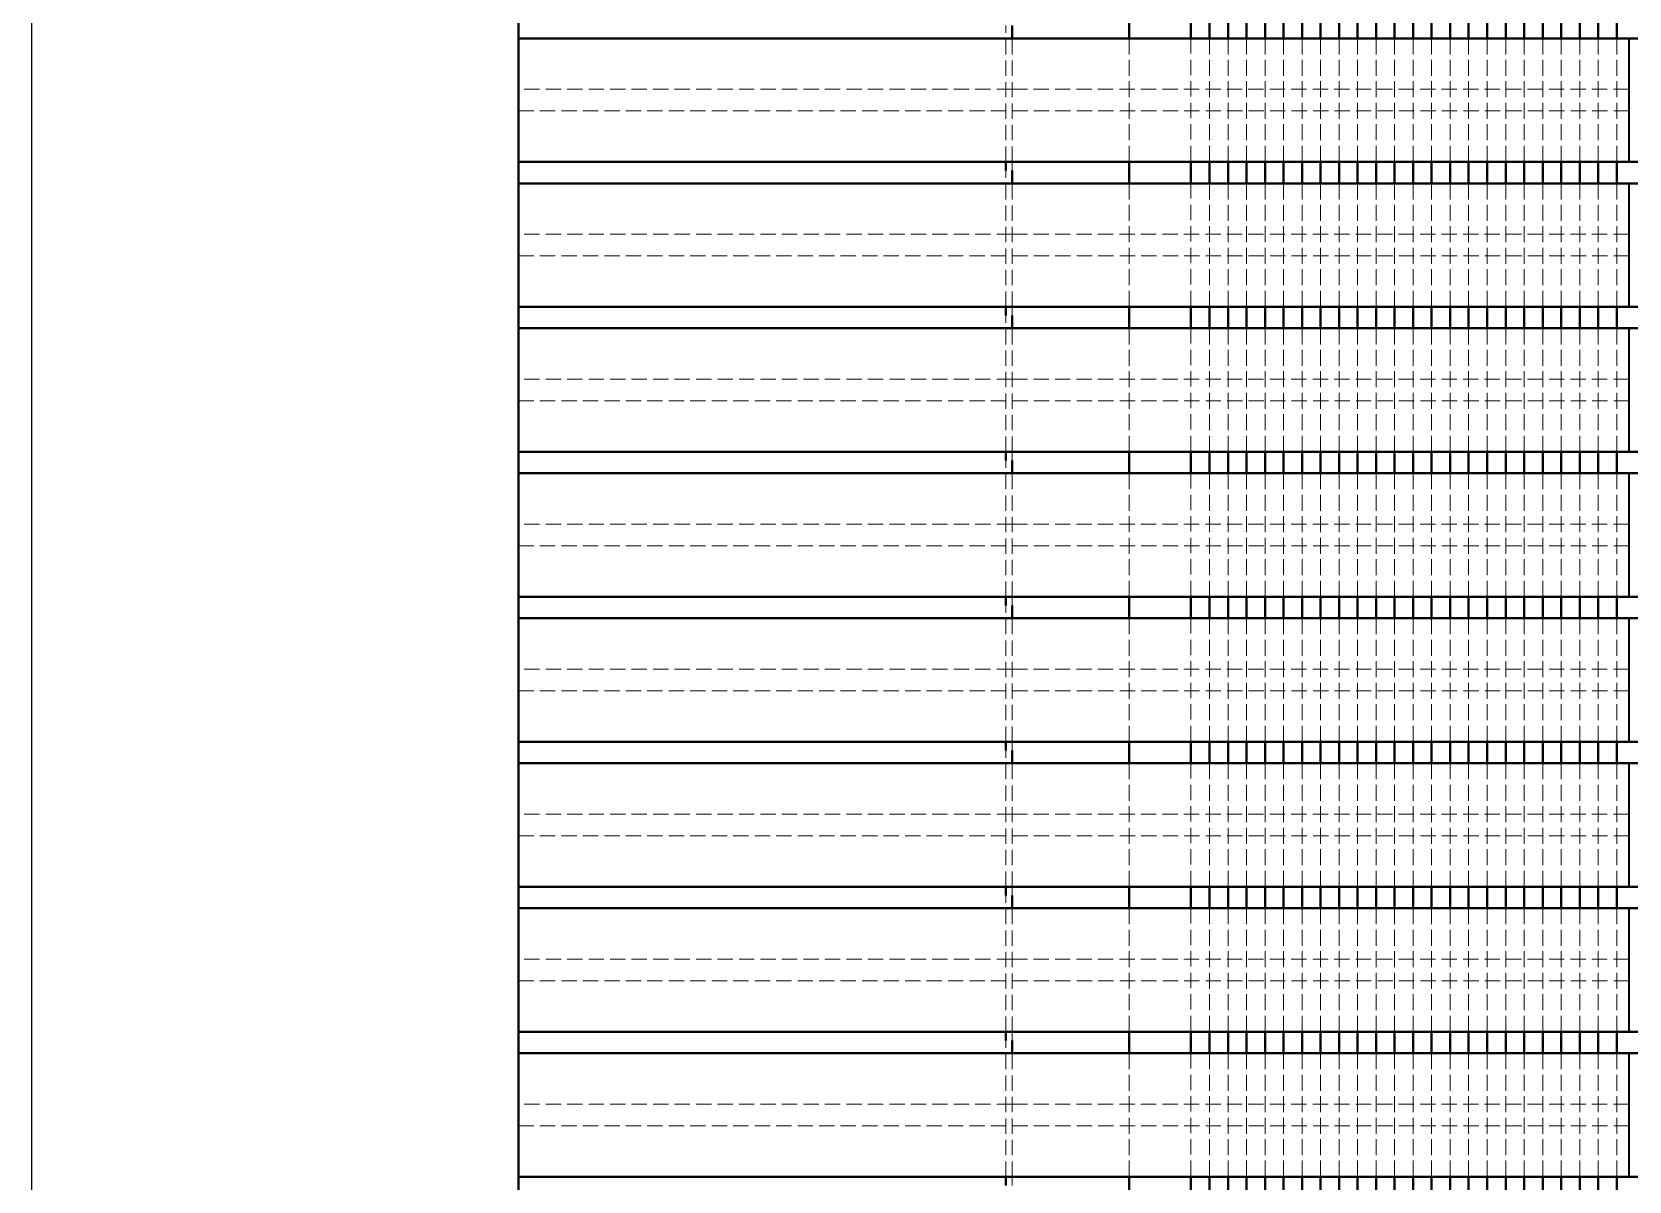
# Model space of a CAD drawing. Header units: millimetres. Extents: x 0 to 630, y 0 to 446.
# Drawn here: x 15 to 40.88, y 174.97 to 193.6 of the extents above; entities that cross this region are included whole.
import ezdxf

# ---------------------------------------------------------------- set-up
doc = ezdxf.new("R2010")
doc.units = ezdxf.units.MM
doc.header["$LTSCALE"] = 1.5
doc.linetypes.add('DASHED', pattern=[0.2067, 0.1654, -0.0413])
doc.layers.get('0').update_dxf_attribs({"color": 3, "lineweight": 25, "true_color": 0x00ff00})
for name, color, linetype, lineweight, true_color in [('가려진 것(ISO)', 2, 'DASHED', 18, 0xffff00), ('가시적인 것(ISO)', 3, 'Continuous', 40, 0x00ff00), ('가시적인 좁은 것(ISO)', 3, 'Continuous', 35, 0x00ff00)]:
    doc.layers.add(name, color=color, linetype=linetype, lineweight=lineweight, true_color=true_color)
doc.layers.add('경계(ISO)', color=7, linetype='Continuous', lineweight=25)

# ---------------------------------------------------------------- blocks, each defined once
blk = doc.blocks.new('경계 Default Border')
at = {"layer": '경계(ISO)', "flags": 128}
blk.add_lwpolyline([(10, 10), (10, 287), (410, 287), (410, 10), (10, 10)], dxfattribs=at)

msp = doc.modelspace()

# ---------------------------------------------------------------- linework, layer by layer
at = {"layer": '가려진 것(ISO)'}
for p, q in [((30.785, 191.494), (30.785, 193.702)), ((32.785, 193.494), (32.785, 191.494)), ((32.785, 191.494), (32.785, 193.494)), ((33.785, 193.494), (33.785, 191.494)), ((34.085, 193.494), (34.085, 191.494)), ((34.085, 191.494), (34.085, 193.494)), ((34.385, 193.494), (34.385, 191.494)), ((34.385, 191.494), (34.385, 193.494)), ((34.685, 193.494), (34.685, 191.494)), ((34.685, 191.494), (34.685, 193.494)), ((34.985, 193.494), (34.985, 191.494)), ((34.985, 191.494), (34.985, 193.494)), ((35.285, 193.494), (35.285, 191.494)), ((35.285, 191.494), (35.285, 193.494)), ((35.585, 193.494), (35.585, 191.494)), ((35.585, 191.494), (35.585, 193.494)), ((35.885, 193.494), (35.885, 191.494)), ((35.885, 191.494), (35.885, 193.494)), ((36.185, 193.494), (36.185, 191.494)), ((36.185, 191.494), (36.185, 193.494)), ((36.485, 193.494), (36.485, 191.494)), ((36.485, 191.494), (36.485, 193.494)), ((36.785, 193.494), (36.785, 191.494)), ((36.785, 191.494), (36.785, 193.494)), ((37.085, 193.494), (37.085, 191.494)), ((37.085, 191.494), (37.085, 193.494)), ((37.385, 193.494), (37.385, 191.494)), ((37.385, 191.494), (37.385, 193.494)), ((37.685, 193.494), (37.685, 191.494)), ((37.685, 191.494), (37.685, 193.494)), ((37.985, 193.494), (37.985, 191.494)), ((37.985, 191.494), (37.985, 193.494)), ((38.285, 193.494), (38.285, 191.494)), ((38.285, 191.494), (38.285, 193.494)), ((38.585, 193.494), (38.585, 191.494)), ((38.585, 191.494), (38.585, 193.494)), ((38.885, 193.494), (38.885, 191.494)), ((38.885, 191.494), (38.885, 193.494)), ((39.185, 193.494), (39.185, 191.494)), ((39.185, 191.494), (39.185, 193.494)), ((39.485, 193.494), (39.485, 191.494)), ((39.485, 191.494), (39.485, 193.494)), ((39.785, 193.494), (39.785, 191.494)), ((39.785, 191.494), (39.785, 193.494)), ((40.085, 193.494), (40.085, 191.494)), ((40.085, 191.494), (40.085, 193.494)), ((40.385, 193.494), (40.385, 191.494)), ((40.385, 191.494), (40.385, 193.494)), ((40.685, 193.494), (40.685, 191.494)), ((40.685, 191.494), (40.685, 193.494)), ((30.785, 189.144), (30.785, 191.352)), ((32.785, 191.144), (32.785, 189.144)), ((32.785, 189.144), (32.785, 191.144)), ((33.785, 191.144), (33.785, 189.144)), ((34.085, 191.144), (34.085, 189.144)), ((34.085, 189.144), (34.085, 191.144)), ((34.385, 191.144), (34.385, 189.144)), ((34.385, 189.144), (34.385, 191.144)), ((34.685, 191.144), (34.685, 189.144)), ((34.685, 189.144), (34.685, 191.144)), ((34.985, 191.144), (34.985, 189.144)), ((34.985, 189.144), (34.985, 191.144)), ((35.285, 191.144), (35.285, 189.144)), ((35.285, 189.144), (35.285, 191.144)), ((35.585, 191.144), (35.585, 189.144)), ((35.585, 189.144), (35.585, 191.144)), ((35.885, 191.144), (35.885, 189.144)), ((35.885, 189.144), (35.885, 191.144)), ((36.185, 191.144), (36.185, 189.144)), ((36.185, 189.144), (36.185, 191.144)), ((36.485, 191.144), (36.485, 189.144)), ((36.485, 189.144), (36.485, 191.144)), ((36.785, 191.144), (36.785, 189.144)), ((36.785, 189.144), (36.785, 191.144)), ((37.085, 191.144), (37.085, 189.144)), ((37.085, 189.144), (37.085, 191.144)), ((37.385, 191.144), (37.385, 189.144)), ((37.385, 189.144), (37.385, 191.144)), ((37.685, 191.144), (37.685, 189.144)), ((37.685, 189.144), (37.685, 191.144)), ((37.985, 191.144), (37.985, 189.144)), ((37.985, 189.144), (37.985, 191.144)), ((38.285, 191.144), (38.285, 189.144)), ((38.285, 189.144), (38.285, 191.144)), ((38.585, 191.144), (38.585, 189.144)), ((38.585, 189.144), (38.585, 191.144)), ((38.885, 191.144), (38.885, 189.144)), ((38.885, 189.144), (38.885, 191.144)), ((39.185, 191.144), (39.185, 189.144)), ((39.185, 189.144), (39.185, 191.144)), ((39.485, 191.144), (39.485, 189.144)), ((39.485, 189.144), (39.485, 191.144)), ((39.785, 191.144), (39.785, 189.144)), ((39.785, 189.144), (39.785, 191.144)), ((40.085, 191.144), (40.085, 189.144)), ((40.085, 189.144), (40.085, 191.144)), ((40.385, 191.144), (40.385, 189.144)), ((40.385, 189.144), (40.385, 191.144)), ((40.685, 191.144), (40.685, 189.144)), ((40.685, 189.144), (40.685, 191.144)), ((30.785, 186.794), (30.785, 189.002)), ((32.785, 188.794), (32.785, 186.794)), ((32.785, 186.794), (32.785, 188.794)), ((33.785, 188.794), (33.785, 186.794)), ((34.085, 188.794), (34.085, 186.794)), ((34.085, 186.794), (34.085, 188.794)), ((34.385, 188.794), (34.385, 186.794)), ((34.385, 186.794), (34.385, 188.794)), ((34.685, 188.794), (34.685, 186.794)), ((34.685, 186.794), (34.685, 188.794)), ((34.985, 188.794), (34.985, 186.794)), ((34.985, 186.794), (34.985, 188.794)), ((35.285, 188.794), (35.285, 186.794)), ((35.285, 186.794), (35.285, 188.794)), ((35.585, 188.794), (35.585, 186.794)), ((35.585, 186.794), (35.585, 188.794)), ((35.885, 188.794), (35.885, 186.794)), ((35.885, 186.794), (35.885, 188.794)), ((36.185, 188.794), (36.185, 186.794)), ((36.185, 186.794), (36.185, 188.794)), ((36.485, 188.794), (36.485, 186.794)), ((36.485, 186.794), (36.485, 188.794)), ((36.785, 188.794), (36.785, 186.794)), ((36.785, 186.794), (36.785, 188.794)), ((37.085, 188.794), (37.085, 186.794)), ((37.085, 186.794), (37.085, 188.794)), ((37.385, 188.794), (37.385, 186.794)), ((37.385, 186.794), (37.385, 188.794)), ((37.685, 188.794), (37.685, 186.794)), ((37.685, 186.794), (37.685, 188.794)), ((37.985, 188.794), (37.985, 186.794)), ((37.985, 186.794), (37.985, 188.794)), ((38.285, 188.794), (38.285, 186.794)), ((38.285, 186.794), (38.285, 188.794)), ((38.585, 188.794), (38.585, 186.794)), ((38.585, 186.794), (38.585, 188.794)), ((38.885, 188.794), (38.885, 186.794)), ((38.885, 186.794), (38.885, 188.794)), ((39.185, 188.794), (39.185, 186.794)), ((39.185, 186.794), (39.185, 188.794)), ((39.485, 188.794), (39.485, 186.794)), ((39.485, 186.794), (39.485, 188.794)), ((39.785, 188.794), (39.785, 186.794)), ((39.785, 186.794), (39.785, 188.794)), ((40.085, 188.794), (40.085, 186.794)), ((40.085, 186.794), (40.085, 188.794)), ((40.385, 188.794), (40.385, 186.794)), ((40.385, 186.794), (40.385, 188.794)), ((40.685, 188.794), (40.685, 186.794)), ((40.685, 186.794), (40.685, 188.794)), ((30.785, 184.444), (30.785, 186.652)), ((32.785, 186.444), (32.785, 184.444)), ((32.785, 184.444), (32.785, 186.444)), ((33.785, 186.444), (33.785, 184.444)), ((34.085, 186.444), (34.085, 184.444)), ((34.085, 184.444), (34.085, 186.444)), ((34.385, 186.444), (34.385, 184.444)), ((34.385, 184.444), (34.385, 186.444)), ((34.685, 186.444), (34.685, 184.444)), ((34.685, 184.444), (34.685, 186.444)), ((34.985, 186.444), (34.985, 184.444)), ((34.985, 184.444), (34.985, 186.444)), ((35.285, 186.444), (35.285, 184.444)), ((35.285, 184.444), (35.285, 186.444)), ((35.585, 186.444), (35.585, 184.444)), ((35.585, 184.444), (35.585, 186.444)), ((35.885, 186.444), (35.885, 184.444)), ((35.885, 184.444), (35.885, 186.444)), ((36.185, 186.444), (36.185, 184.444)), ((36.185, 184.444), (36.185, 186.444)), ((36.485, 186.444), (36.485, 184.444)), ((36.485, 184.444), (36.485, 186.444)), ((36.785, 186.444), (36.785, 184.444)), ((36.785, 184.444), (36.785, 186.444)), ((37.085, 186.444), (37.085, 184.444)), ((37.085, 184.444), (37.085, 186.444)), ((37.385, 186.444), (37.385, 184.444)), ((37.385, 184.444), (37.385, 186.444)), ((37.685, 186.444), (37.685, 184.444)), ((37.685, 184.444), (37.685, 186.444)), ((37.985, 186.444), (37.985, 184.444)), ((37.985, 184.444), (37.985, 186.444)), ((38.285, 186.444), (38.285, 184.444)), ((38.285, 184.444), (38.285, 186.444)), ((38.585, 186.444), (38.585, 184.444)), ((38.585, 184.444), (38.585, 186.444)), ((38.885, 186.444), (38.885, 184.444)), ((38.885, 184.444), (38.885, 186.444)), ((39.185, 186.444), (39.185, 184.444)), ((39.185, 184.444), (39.185, 186.444)), ((39.485, 186.444), (39.485, 184.444)), ((39.485, 184.444), (39.485, 186.444)), ((39.785, 186.444), (39.785, 184.444)), ((39.785, 184.444), (39.785, 186.444)), ((40.085, 186.444), (40.085, 184.444)), ((40.085, 184.444), (40.085, 186.444)), ((40.385, 186.444), (40.385, 184.444)), ((40.385, 184.444), (40.385, 186.444)), ((40.685, 186.444), (40.685, 184.444)), ((40.685, 184.444), (40.685, 186.444)), ((30.785, 182.094), (30.785, 184.302)), ((32.785, 184.094), (32.785, 182.094)), ((32.785, 182.094), (32.785, 184.094)), ((33.785, 184.094), (33.785, 182.094)), ((34.085, 184.094), (34.085, 182.094)), ((34.085, 182.094), (34.085, 184.094)), ((34.385, 184.094), (34.385, 182.094)), ((34.385, 182.094), (34.385, 184.094)), ((34.685, 184.094), (34.685, 182.094)), ((34.685, 182.094), (34.685, 184.094)), ((34.985, 184.094), (34.985, 182.094)), ((34.985, 182.094), (34.985, 184.094)), ((35.285, 184.094), (35.285, 182.094)), ((35.285, 182.094), (35.285, 184.094)), ((35.585, 184.094), (35.585, 182.094)), ((35.585, 182.094), (35.585, 184.094)), ((35.885, 184.094), (35.885, 182.094)), ((35.885, 182.094), (35.885, 184.094)), ((36.185, 184.094), (36.185, 182.094)), ((36.185, 182.094), (36.185, 184.094)), ((36.485, 184.094), (36.485, 182.094)), ((36.485, 182.094), (36.485, 184.094)), ((36.785, 184.094), (36.785, 182.094)), ((36.785, 182.094), (36.785, 184.094)), ((37.085, 184.094), (37.085, 182.094)), ((37.085, 182.094), (37.085, 184.094)), ((37.385, 184.094), (37.385, 182.094)), ((37.385, 182.094), (37.385, 184.094)), ((37.685, 184.094), (37.685, 182.094)), ((37.685, 182.094), (37.685, 184.094)), ((37.985, 184.094), (37.985, 182.094)), ((37.985, 182.094), (37.985, 184.094)), ((38.285, 184.094), (38.285, 182.094)), ((38.285, 182.094), (38.285, 184.094)), ((38.585, 184.094), (38.585, 182.094)), ((38.585, 182.094), (38.585, 184.094)), ((38.885, 184.094), (38.885, 182.094)), ((38.885, 182.094), (38.885, 184.094)), ((39.185, 184.094), (39.185, 182.094)), ((39.185, 182.094), (39.185, 184.094)), ((39.485, 184.094), (39.485, 182.094)), ((39.485, 182.094), (39.485, 184.094)), ((39.785, 184.094), (39.785, 182.094)), ((39.785, 182.094), (39.785, 184.094)), ((40.085, 184.094), (40.085, 182.094)), ((40.085, 182.094), (40.085, 184.094)), ((40.385, 184.094), (40.385, 182.094)), ((40.385, 182.094), (40.385, 184.094)), ((40.685, 184.094), (40.685, 182.094)), ((40.685, 182.094), (40.685, 184.094)), ((30.785, 179.744), (30.785, 181.952)), ((32.785, 181.744), (32.785, 179.744)), ((32.785, 179.744), (32.785, 181.744)), ((33.785, 181.744), (33.785, 179.744)), ((34.085, 181.744), (34.085, 179.744)), ((34.085, 179.744), (34.085, 181.744)), ((34.385, 181.744), (34.385, 179.744)), ((34.385, 179.744), (34.385, 181.744)), ((34.685, 181.744), (34.685, 179.744)), ((34.685, 179.744), (34.685, 181.744)), ((34.985, 181.744), (34.985, 179.744)), ((34.985, 179.744), (34.985, 181.744)), ((35.285, 181.744), (35.285, 179.744)), ((35.285, 179.744), (35.285, 181.744)), ((35.585, 181.744), (35.585, 179.744)), ((35.585, 179.744), (35.585, 181.744)), ((35.885, 181.744), (35.885, 179.744)), ((35.885, 179.744), (35.885, 181.744)), ((36.185, 181.744), (36.185, 179.744)), ((36.185, 179.744), (36.185, 181.744)), ((36.485, 181.744), (36.485, 179.744)), ((36.485, 179.744), (36.485, 181.744)), ((36.785, 181.744), (36.785, 179.744)), ((36.785, 179.744), (36.785, 181.744)), ((37.085, 181.744), (37.085, 179.744)), ((37.085, 179.744), (37.085, 181.744)), ((37.385, 181.744), (37.385, 179.744)), ((37.385, 179.744), (37.385, 181.744)), ((37.685, 181.744), (37.685, 179.744)), ((37.685, 179.744), (37.685, 181.744)), ((37.985, 181.744), (37.985, 179.744)), ((37.985, 179.744), (37.985, 181.744)), ((38.285, 181.744), (38.285, 179.744)), ((38.285, 179.744), (38.285, 181.744)), ((38.585, 181.744), (38.585, 179.744)), ((38.585, 179.744), (38.585, 181.744)), ((38.885, 181.744), (38.885, 179.744)), ((38.885, 179.744), (38.885, 181.744)), ((39.185, 181.744), (39.185, 179.744)), ((39.185, 179.744), (39.185, 181.744)), ((39.485, 181.744), (39.485, 179.744)), ((39.485, 179.744), (39.485, 181.744)), ((39.785, 181.744), (39.785, 179.744)), ((39.785, 179.744), (39.785, 181.744)), ((40.085, 181.744), (40.085, 179.744)), ((40.085, 179.744), (40.085, 181.744)), ((40.385, 181.744), (40.385, 179.744)), ((40.385, 179.744), (40.385, 181.744)), ((40.685, 181.744), (40.685, 179.744)), ((40.685, 179.744), (40.685, 181.744)), ((30.785, 177.394), (30.785, 179.602)), ((32.785, 179.394), (32.785, 177.394)), ((32.785, 177.394), (32.785, 179.394)), ((33.785, 179.394), (33.785, 177.394)), ((34.085, 179.394), (34.085, 177.394)), ((34.085, 177.394), (34.085, 179.394)), ((34.385, 179.394), (34.385, 177.394)), ((34.385, 177.394), (34.385, 179.394)), ((34.685, 179.394), (34.685, 177.394)), ((34.685, 177.394), (34.685, 179.394)), ((34.985, 179.394), (34.985, 177.394)), ((34.985, 177.394), (34.985, 179.394)), ((35.285, 179.394), (35.285, 177.394)), ((35.285, 177.394), (35.285, 179.394)), ((35.585, 179.394), (35.585, 177.394)), ((35.585, 177.394), (35.585, 179.394)), ((35.885, 179.394), (35.885, 177.394)), ((35.885, 177.394), (35.885, 179.394)), ((36.185, 179.394), (36.185, 177.394)), ((36.185, 177.394), (36.185, 179.394)), ((36.485, 179.394), (36.485, 177.394)), ((36.485, 177.394), (36.485, 179.394)), ((36.785, 179.394), (36.785, 177.394)), ((36.785, 177.394), (36.785, 179.394)), ((37.085, 179.394), (37.085, 177.394)), ((37.085, 177.394), (37.085, 179.394)), ((37.385, 179.394), (37.385, 177.394)), ((37.385, 177.394), (37.385, 179.394)), ((37.685, 179.394), (37.685, 177.394)), ((37.685, 177.394), (37.685, 179.394)), ((37.985, 179.394), (37.985, 177.394)), ((37.985, 177.394), (37.985, 179.394)), ((38.285, 179.394), (38.285, 177.394)), ((38.285, 177.394), (38.285, 179.394)), ((38.585, 179.394), (38.585, 177.394)), ((38.585, 177.394), (38.585, 179.394)), ((38.885, 179.394), (38.885, 177.394)), ((38.885, 177.394), (38.885, 179.394)), ((39.185, 179.394), (39.185, 177.394)), ((39.185, 177.394), (39.185, 179.394)), ((39.485, 179.394), (39.485, 177.394)), ((39.485, 177.394), (39.485, 179.394)), ((39.785, 179.394), (39.785, 177.394)), ((39.785, 177.394), (39.785, 179.394)), ((40.085, 179.394), (40.085, 177.394)), ((40.085, 177.394), (40.085, 179.394)), ((40.385, 179.394), (40.385, 177.394)), ((40.385, 177.394), (40.385, 179.394)), ((40.685, 179.394), (40.685, 177.394)), ((40.685, 177.394), (40.685, 179.394)), ((30.785, 175.044), (30.785, 177.252)), ((32.785, 177.044), (32.785, 175.044)), ((32.785, 175.044), (32.785, 177.044)), ((33.785, 177.044), (33.785, 175.044)), ((34.085, 177.044), (34.085, 175.044)), ((34.085, 175.044), (34.085, 177.044)), ((34.385, 177.044), (34.385, 175.044)), ((34.385, 175.044), (34.385, 177.044)), ((34.685, 177.044), (34.685, 175.044)), ((34.685, 175.044), (34.685, 177.044)), ((34.985, 177.044), (34.985, 175.044)), ((34.985, 175.044), (34.985, 177.044)), ((35.285, 177.044), (35.285, 175.044)), ((35.285, 175.044), (35.285, 177.044)), ((35.585, 177.044), (35.585, 175.044)), ((35.585, 175.044), (35.585, 177.044)), ((35.885, 177.044), (35.885, 175.044)), ((35.885, 175.044), (35.885, 177.044)), ((36.185, 177.044), (36.185, 175.044)), ((36.185, 175.044), (36.185, 177.044)), ((36.485, 177.044), (36.485, 175.044)), ((36.485, 175.044), (36.485, 177.044)), ((36.785, 177.044), (36.785, 175.044)), ((36.785, 175.044), (36.785, 177.044)), ((37.085, 177.044), (37.085, 175.044)), ((37.085, 175.044), (37.085, 177.044)), ((37.385, 177.044), (37.385, 175.044)), ((37.385, 175.044), (37.385, 177.044)), ((37.685, 177.044), (37.685, 175.044)), ((37.685, 175.044), (37.685, 177.044)), ((37.985, 177.044), (37.985, 175.044)), ((37.985, 175.044), (37.985, 177.044)), ((38.285, 177.044), (38.285, 175.044)), ((38.285, 175.044), (38.285, 177.044)), ((38.585, 177.044), (38.585, 175.044)), ((38.585, 175.044), (38.585, 177.044)), ((38.885, 177.044), (38.885, 175.044)), ((38.885, 175.044), (38.885, 177.044)), ((39.185, 177.044), (39.185, 175.044)), ((39.185, 175.044), (39.185, 177.044)), ((39.485, 177.044), (39.485, 175.044)), ((39.485, 175.044), (39.485, 177.044)), ((39.785, 177.044), (39.785, 175.044)), ((39.785, 175.044), (39.785, 177.044)), ((40.085, 177.044), (40.085, 175.044)), ((40.085, 175.044), (40.085, 177.044)), ((40.385, 177.044), (40.385, 175.044)), ((40.385, 175.044), (40.385, 177.044)), ((40.685, 177.044), (40.685, 175.044)), ((40.685, 175.044), (40.685, 177.044))]:
    msp.add_line(p, q, dxfattribs=at)
at = {"layer": '가려진 것(ISO)', "color": 1, "true_color": 0xff0000}
for p, q in [((30.885, 191.494), (30.885, 193.494)), ((30.885, 192.669), (22.885, 192.669)), ((30.885, 192.669), (40.885, 192.669)), ((22.885, 192.319), (30.885, 192.319)), ((40.885, 192.319), (30.885, 192.319)), ((30.885, 191.494), (30.885, 191.352)), ((30.885, 189.144), (30.885, 191.144)), ((30.885, 190.319), (22.885, 190.319)), ((30.885, 190.319), (40.885, 190.319)), ((22.885, 189.969), (30.885, 189.969)), ((40.885, 189.969), (30.885, 189.969)), ((30.885, 189.144), (30.885, 189.002)), ((30.885, 186.794), (30.885, 188.794)), ((30.885, 187.969), (22.885, 187.969)), ((30.885, 187.969), (40.885, 187.969)), ((22.885, 187.619), (30.885, 187.619)), ((40.885, 187.619), (30.885, 187.619)), ((30.885, 186.794), (30.885, 186.652)), ((30.885, 184.444), (30.885, 186.444)), ((30.885, 185.619), (22.885, 185.619)), ((30.885, 185.619), (40.885, 185.619)), ((22.885, 185.269), (30.885, 185.269)), ((40.885, 185.269), (30.885, 185.269)), ((30.885, 184.444), (30.885, 184.302)), ((30.885, 182.094), (30.885, 184.094)), ((30.885, 183.269), (22.885, 183.269)), ((30.885, 183.269), (40.885, 183.269)), ((22.885, 182.919), (30.885, 182.919)), ((40.885, 182.919), (30.885, 182.919)), ((30.885, 182.094), (30.885, 181.952)), ((30.885, 179.744), (30.885, 181.744)), ((30.885, 180.919), (22.885, 180.919)), ((30.885, 180.919), (40.885, 180.919)), ((22.885, 180.569), (30.885, 180.569)), ((40.885, 180.569), (30.885, 180.569)), ((30.885, 179.744), (30.885, 179.602)), ((30.885, 177.394), (30.885, 179.394)), ((30.885, 178.569), (22.885, 178.569)), ((30.885, 178.569), (40.885, 178.569)), ((22.885, 178.219), (30.885, 178.219)), ((40.885, 178.219), (30.885, 178.219)), ((30.885, 177.394), (30.885, 177.252)), ((30.885, 175.044), (30.885, 177.044)), ((30.885, 176.219), (22.885, 176.219)), ((30.885, 176.219), (40.885, 176.219)), ((22.885, 175.869), (30.885, 175.869)), ((40.885, 175.869), (30.885, 175.869)), ((30.885, 175.044), (30.885, 174.902))]:
    msp.add_line(p, q, dxfattribs=at)
at = {"layer": '가시적인 것(ISO)', "color": 1, "true_color": 0xff0000}
for p, q in [((22.885, 193.494), (22.885, 193.844)), ((30.885, 193.702), (30.885, 193.494)), ((22.885, 191.494), (22.885, 193.494)), ((22.885, 193.494), (40.885, 193.494)), ((61.885, 193.494), (40.885, 193.494)), ((22.885, 191.144), (22.885, 191.494)), ((40.885, 191.494), (22.885, 191.494)), ((30.885, 191.352), (30.885, 191.144)), ((40.885, 191.494), (61.885, 191.494)), ((22.885, 189.144), (22.885, 191.144)), ((22.885, 191.144), (40.885, 191.144)), ((61.885, 191.144), (40.885, 191.144)), ((22.885, 188.794), (22.885, 189.144)), ((40.885, 189.144), (22.885, 189.144)), ((30.885, 189.002), (30.885, 188.794)), ((40.885, 189.144), (61.885, 189.144)), ((22.885, 186.794), (22.885, 188.794)), ((22.885, 188.794), (40.885, 188.794)), ((61.885, 188.794), (40.885, 188.794)), ((22.885, 186.444), (22.885, 186.794)), ((40.885, 186.794), (22.885, 186.794)), ((30.885, 186.652), (30.885, 186.444)), ((40.885, 186.794), (61.885, 186.794)), ((22.885, 184.444), (22.885, 186.444)), ((22.885, 186.444), (40.885, 186.444)), ((61.885, 186.444), (40.885, 186.444)), ((22.885, 184.094), (22.885, 184.444)), ((40.885, 184.444), (22.885, 184.444)), ((30.885, 184.302), (30.885, 184.094)), ((40.885, 184.444), (61.885, 184.444)), ((22.885, 182.094), (22.885, 184.094)), ((22.885, 184.094), (40.885, 184.094)), ((61.885, 184.094), (40.885, 184.094)), ((22.885, 181.744), (22.885, 182.094)), ((40.885, 182.094), (22.885, 182.094)), ((40.885, 182.094), (61.885, 182.094)), ((22.885, 179.744), (22.885, 181.744)), ((22.885, 181.744), (40.885, 181.744)), ((30.885, 181.952), (30.885, 181.744)), ((61.885, 181.744), (40.885, 181.744)), ((22.885, 179.394), (22.885, 179.744)), ((40.885, 179.744), (22.885, 179.744)), ((40.885, 179.744), (61.885, 179.744)), ((22.885, 177.394), (22.885, 179.394)), ((22.885, 179.394), (40.885, 179.394)), ((30.885, 179.602), (30.885, 179.394)), ((61.885, 179.394), (40.885, 179.394)), ((22.885, 177.044), (22.885, 177.394)), ((40.885, 177.394), (22.885, 177.394)), ((40.885, 177.394), (61.885, 177.394)), ((30.885, 177.252), (30.885, 177.044)), ((22.885, 175.044), (22.885, 177.044)), ((22.885, 177.044), (40.885, 177.044)), ((61.885, 177.044), (40.885, 177.044)), ((22.885, 174.694), (22.885, 175.044)), ((40.885, 175.044), (22.885, 175.044)), ((40.885, 175.044), (61.885, 175.044))]:
    msp.add_line(p, q, dxfattribs=at)
at = {"layer": '가시적인 것(ISO)'}
for p, q in [((32.785, 193.844), (32.785, 193.494)), ((32.785, 193.494), (32.785, 193.844)), ((33.785, 193.844), (33.785, 193.494)), ((34.085, 193.844), (34.085, 193.494)), ((34.085, 193.494), (34.085, 193.844)), ((34.385, 193.844), (34.385, 193.494)), ((34.385, 193.494), (34.385, 193.844)), ((34.685, 193.844), (34.685, 193.494)), ((34.685, 193.494), (34.685, 193.844)), ((34.985, 193.844), (34.985, 193.494)), ((34.985, 193.494), (34.985, 193.844)), ((35.285, 193.844), (35.285, 193.494)), ((35.285, 193.494), (35.285, 193.844)), ((35.585, 193.844), (35.585, 193.494)), ((35.585, 193.494), (35.585, 193.844)), ((35.885, 193.844), (35.885, 193.494)), ((35.885, 193.494), (35.885, 193.844)), ((36.185, 193.844), (36.185, 193.494)), ((36.185, 193.494), (36.185, 193.844)), ((36.485, 193.844), (36.485, 193.494)), ((36.485, 193.494), (36.485, 193.844)), ((36.785, 193.844), (36.785, 193.494)), ((36.785, 193.494), (36.785, 193.844)), ((37.085, 193.844), (37.085, 193.494)), ((37.085, 193.494), (37.085, 193.844)), ((37.385, 193.844), (37.385, 193.494)), ((37.385, 193.494), (37.385, 193.844)), ((37.685, 193.844), (37.685, 193.494)), ((37.685, 193.494), (37.685, 193.844)), ((37.985, 193.844), (37.985, 193.494)), ((37.985, 193.494), (37.985, 193.844)), ((38.285, 193.844), (38.285, 193.494)), ((38.285, 193.494), (38.285, 193.844)), ((38.585, 193.844), (38.585, 193.494)), ((38.585, 193.494), (38.585, 193.844)), ((38.885, 193.844), (38.885, 193.494)), ((38.885, 193.494), (38.885, 193.844)), ((39.185, 193.844), (39.185, 193.494)), ((39.185, 193.494), (39.185, 193.844)), ((39.485, 193.844), (39.485, 193.494)), ((39.485, 193.494), (39.485, 193.844)), ((39.785, 193.844), (39.785, 193.494)), ((39.785, 193.494), (39.785, 193.844)), ((40.085, 193.844), (40.085, 193.494)), ((40.085, 193.494), (40.085, 193.844)), ((40.385, 193.844), (40.385, 193.494)), ((40.385, 193.494), (40.385, 193.844)), ((40.685, 193.844), (40.685, 193.494)), ((40.685, 193.494), (40.685, 193.844)), ((30.785, 191.352), (30.785, 191.494)), ((32.785, 191.494), (32.785, 191.144)), ((32.785, 191.144), (32.785, 191.494)), ((33.785, 191.494), (33.785, 191.144)), ((34.085, 191.494), (34.085, 191.144)), ((34.085, 191.144), (34.085, 191.494)), ((34.385, 191.494), (34.385, 191.144)), ((34.385, 191.144), (34.385, 191.494)), ((34.685, 191.494), (34.685, 191.144)), ((34.685, 191.144), (34.685, 191.494)), ((34.985, 191.494), (34.985, 191.144)), ((34.985, 191.144), (34.985, 191.494)), ((35.285, 191.494), (35.285, 191.144)), ((35.285, 191.144), (35.285, 191.494)), ((35.585, 191.494), (35.585, 191.144)), ((35.585, 191.144), (35.585, 191.494)), ((35.885, 191.494), (35.885, 191.144)), ((35.885, 191.144), (35.885, 191.494)), ((36.185, 191.494), (36.185, 191.144)), ((36.185, 191.144), (36.185, 191.494)), ((36.485, 191.494), (36.485, 191.144)), ((36.485, 191.144), (36.485, 191.494)), ((36.785, 191.494), (36.785, 191.144)), ((36.785, 191.144), (36.785, 191.494)), ((37.085, 191.494), (37.085, 191.144)), ((37.085, 191.144), (37.085, 191.494)), ((37.385, 191.494), (37.385, 191.144)), ((37.385, 191.144), (37.385, 191.494)), ((37.685, 191.494), (37.685, 191.144)), ((37.685, 191.144), (37.685, 191.494)), ((37.985, 191.494), (37.985, 191.144)), ((37.985, 191.144), (37.985, 191.494)), ((38.285, 191.494), (38.285, 191.144)), ((38.285, 191.144), (38.285, 191.494)), ((38.585, 191.494), (38.585, 191.144)), ((38.585, 191.144), (38.585, 191.494)), ((38.885, 191.494), (38.885, 191.144)), ((38.885, 191.144), (38.885, 191.494)), ((39.185, 191.494), (39.185, 191.144)), ((39.185, 191.144), (39.185, 191.494)), ((39.485, 191.494), (39.485, 191.144)), ((39.485, 191.144), (39.485, 191.494)), ((39.785, 191.494), (39.785, 191.144)), ((39.785, 191.144), (39.785, 191.494)), ((40.085, 191.494), (40.085, 191.144)), ((40.085, 191.144), (40.085, 191.494)), ((40.385, 191.494), (40.385, 191.144)), ((40.385, 191.144), (40.385, 191.494)), ((40.685, 191.494), (40.685, 191.144)), ((40.685, 191.144), (40.685, 191.494)), ((30.785, 189.002), (30.785, 189.144)), ((32.785, 189.144), (32.785, 188.794)), ((32.785, 188.794), (32.785, 189.144)), ((33.785, 189.144), (33.785, 188.794)), ((34.085, 189.144), (34.085, 188.794)), ((34.085, 188.794), (34.085, 189.144)), ((34.385, 189.144), (34.385, 188.794)), ((34.385, 188.794), (34.385, 189.144)), ((34.685, 189.144), (34.685, 188.794)), ((34.685, 188.794), (34.685, 189.144)), ((34.985, 189.144), (34.985, 188.794)), ((34.985, 188.794), (34.985, 189.144)), ((35.285, 189.144), (35.285, 188.794)), ((35.285, 188.794), (35.285, 189.144)), ((35.585, 189.144), (35.585, 188.794)), ((35.585, 188.794), (35.585, 189.144)), ((35.885, 189.144), (35.885, 188.794)), ((35.885, 188.794), (35.885, 189.144)), ((36.185, 189.144), (36.185, 188.794)), ((36.185, 188.794), (36.185, 189.144)), ((36.485, 189.144), (36.485, 188.794)), ((36.485, 188.794), (36.485, 189.144)), ((36.785, 189.144), (36.785, 188.794)), ((36.785, 188.794), (36.785, 189.144)), ((37.085, 189.144), (37.085, 188.794)), ((37.085, 188.794), (37.085, 189.144)), ((37.385, 189.144), (37.385, 188.794)), ((37.385, 188.794), (37.385, 189.144)), ((37.685, 189.144), (37.685, 188.794)), ((37.685, 188.794), (37.685, 189.144)), ((37.985, 189.144), (37.985, 188.794)), ((37.985, 188.794), (37.985, 189.144)), ((38.285, 189.144), (38.285, 188.794)), ((38.285, 188.794), (38.285, 189.144)), ((38.585, 189.144), (38.585, 188.794)), ((38.585, 188.794), (38.585, 189.144)), ((38.885, 189.144), (38.885, 188.794)), ((38.885, 188.794), (38.885, 189.144)), ((39.185, 189.144), (39.185, 188.794)), ((39.185, 188.794), (39.185, 189.144)), ((39.485, 189.144), (39.485, 188.794)), ((39.485, 188.794), (39.485, 189.144)), ((39.785, 189.144), (39.785, 188.794)), ((39.785, 188.794), (39.785, 189.144)), ((40.085, 189.144), (40.085, 188.794)), ((40.085, 188.794), (40.085, 189.144)), ((40.385, 189.144), (40.385, 188.794)), ((40.385, 188.794), (40.385, 189.144)), ((40.685, 189.144), (40.685, 188.794)), ((40.685, 188.794), (40.685, 189.144)), ((30.785, 186.652), (30.785, 186.794)), ((32.785, 186.794), (32.785, 186.444)), ((32.785, 186.444), (32.785, 186.794)), ((33.785, 186.794), (33.785, 186.444)), ((34.085, 186.794), (34.085, 186.444)), ((34.085, 186.444), (34.085, 186.794)), ((34.385, 186.794), (34.385, 186.444)), ((34.385, 186.444), (34.385, 186.794)), ((34.685, 186.794), (34.685, 186.444)), ((34.685, 186.444), (34.685, 186.794)), ((34.985, 186.794), (34.985, 186.444)), ((34.985, 186.444), (34.985, 186.794)), ((35.285, 186.794), (35.285, 186.444)), ((35.285, 186.444), (35.285, 186.794)), ((35.585, 186.794), (35.585, 186.444)), ((35.585, 186.444), (35.585, 186.794)), ((35.885, 186.794), (35.885, 186.444)), ((35.885, 186.444), (35.885, 186.794)), ((36.185, 186.794), (36.185, 186.444)), ((36.185, 186.444), (36.185, 186.794)), ((36.485, 186.794), (36.485, 186.444)), ((36.485, 186.444), (36.485, 186.794)), ((36.785, 186.794), (36.785, 186.444)), ((36.785, 186.444), (36.785, 186.794)), ((37.085, 186.794), (37.085, 186.444)), ((37.085, 186.444), (37.085, 186.794)), ((37.385, 186.794), (37.385, 186.444)), ((37.385, 186.444), (37.385, 186.794)), ((37.685, 186.794), (37.685, 186.444)), ((37.685, 186.444), (37.685, 186.794)), ((37.985, 186.794), (37.985, 186.444)), ((37.985, 186.444), (37.985, 186.794)), ((38.285, 186.794), (38.285, 186.444)), ((38.285, 186.444), (38.285, 186.794)), ((38.585, 186.794), (38.585, 186.444)), ((38.585, 186.444), (38.585, 186.794)), ((38.885, 186.794), (38.885, 186.444)), ((38.885, 186.444), (38.885, 186.794)), ((39.185, 186.794), (39.185, 186.444)), ((39.185, 186.444), (39.185, 186.794)), ((39.485, 186.794), (39.485, 186.444)), ((39.485, 186.444), (39.485, 186.794)), ((39.785, 186.794), (39.785, 186.444)), ((39.785, 186.444), (39.785, 186.794)), ((40.085, 186.794), (40.085, 186.444)), ((40.085, 186.444), (40.085, 186.794)), ((40.385, 186.794), (40.385, 186.444)), ((40.385, 186.444), (40.385, 186.794)), ((40.685, 186.794), (40.685, 186.444)), ((40.685, 186.444), (40.685, 186.794)), ((30.785, 184.302), (30.785, 184.444)), ((32.785, 184.444), (32.785, 184.094)), ((32.785, 184.094), (32.785, 184.444)), ((33.785, 184.444), (33.785, 184.094)), ((34.085, 184.444), (34.085, 184.094)), ((34.085, 184.094), (34.085, 184.444)), ((34.385, 184.444), (34.385, 184.094)), ((34.385, 184.094), (34.385, 184.444)), ((34.685, 184.444), (34.685, 184.094)), ((34.685, 184.094), (34.685, 184.444)), ((34.985, 184.444), (34.985, 184.094)), ((34.985, 184.094), (34.985, 184.444)), ((35.285, 184.444), (35.285, 184.094)), ((35.285, 184.094), (35.285, 184.444)), ((35.585, 184.444), (35.585, 184.094)), ((35.585, 184.094), (35.585, 184.444)), ((35.885, 184.444), (35.885, 184.094)), ((35.885, 184.094), (35.885, 184.444)), ((36.185, 184.444), (36.185, 184.094)), ((36.185, 184.094), (36.185, 184.444)), ((36.485, 184.444), (36.485, 184.094)), ((36.485, 184.094), (36.485, 184.444)), ((36.785, 184.444), (36.785, 184.094)), ((36.785, 184.094), (36.785, 184.444)), ((37.085, 184.444), (37.085, 184.094)), ((37.085, 184.094), (37.085, 184.444)), ((37.385, 184.444), (37.385, 184.094)), ((37.385, 184.094), (37.385, 184.444)), ((37.685, 184.444), (37.685, 184.094)), ((37.685, 184.094), (37.685, 184.444)), ((37.985, 184.444), (37.985, 184.094)), ((37.985, 184.094), (37.985, 184.444)), ((38.285, 184.444), (38.285, 184.094)), ((38.285, 184.094), (38.285, 184.444)), ((38.585, 184.444), (38.585, 184.094)), ((38.585, 184.094), (38.585, 184.444)), ((38.885, 184.444), (38.885, 184.094)), ((38.885, 184.094), (38.885, 184.444)), ((39.185, 184.444), (39.185, 184.094)), ((39.185, 184.094), (39.185, 184.444)), ((39.485, 184.444), (39.485, 184.094)), ((39.485, 184.094), (39.485, 184.444)), ((39.785, 184.444), (39.785, 184.094)), ((39.785, 184.094), (39.785, 184.444)), ((40.085, 184.444), (40.085, 184.094)), ((40.085, 184.094), (40.085, 184.444)), ((40.385, 184.444), (40.385, 184.094)), ((40.385, 184.094), (40.385, 184.444)), ((40.685, 184.444), (40.685, 184.094)), ((40.685, 184.094), (40.685, 184.444)), ((30.785, 181.952), (30.785, 182.094)), ((32.785, 182.094), (32.785, 181.744)), ((32.785, 181.744), (32.785, 182.094)), ((33.785, 182.094), (33.785, 181.744)), ((34.085, 182.094), (34.085, 181.744)), ((34.085, 181.744), (34.085, 182.094)), ((34.385, 182.094), (34.385, 181.744)), ((34.385, 181.744), (34.385, 182.094)), ((34.685, 182.094), (34.685, 181.744)), ((34.685, 181.744), (34.685, 182.094)), ((34.985, 182.094), (34.985, 181.744)), ((34.985, 181.744), (34.985, 182.094)), ((35.285, 182.094), (35.285, 181.744)), ((35.285, 181.744), (35.285, 182.094)), ((35.585, 182.094), (35.585, 181.744)), ((35.585, 181.744), (35.585, 182.094)), ((35.885, 182.094), (35.885, 181.744)), ((35.885, 181.744), (35.885, 182.094)), ((36.185, 182.094), (36.185, 181.744)), ((36.185, 181.744), (36.185, 182.094)), ((36.485, 182.094), (36.485, 181.744)), ((36.485, 181.744), (36.485, 182.094)), ((36.785, 182.094), (36.785, 181.744)), ((36.785, 181.744), (36.785, 182.094)), ((37.085, 182.094), (37.085, 181.744)), ((37.085, 181.744), (37.085, 182.094)), ((37.385, 182.094), (37.385, 181.744)), ((37.385, 181.744), (37.385, 182.094)), ((37.685, 182.094), (37.685, 181.744)), ((37.685, 181.744), (37.685, 182.094)), ((37.985, 182.094), (37.985, 181.744)), ((37.985, 181.744), (37.985, 182.094)), ((38.285, 182.094), (38.285, 181.744)), ((38.285, 181.744), (38.285, 182.094)), ((38.585, 182.094), (38.585, 181.744)), ((38.585, 181.744), (38.585, 182.094)), ((38.885, 182.094), (38.885, 181.744)), ((38.885, 181.744), (38.885, 182.094)), ((39.185, 182.094), (39.185, 181.744)), ((39.185, 181.744), (39.185, 182.094)), ((39.485, 182.094), (39.485, 181.744)), ((39.485, 181.744), (39.485, 182.094)), ((39.785, 182.094), (39.785, 181.744)), ((39.785, 181.744), (39.785, 182.094)), ((40.085, 182.094), (40.085, 181.744)), ((40.085, 181.744), (40.085, 182.094)), ((40.385, 182.094), (40.385, 181.744)), ((40.385, 181.744), (40.385, 182.094)), ((40.685, 182.094), (40.685, 181.744)), ((40.685, 181.744), (40.685, 182.094)), ((30.785, 179.602), (30.785, 179.744)), ((32.785, 179.744), (32.785, 179.394)), ((32.785, 179.394), (32.785, 179.744)), ((33.785, 179.744), (33.785, 179.394)), ((34.085, 179.744), (34.085, 179.394)), ((34.085, 179.394), (34.085, 179.744)), ((34.385, 179.744), (34.385, 179.394)), ((34.385, 179.394), (34.385, 179.744)), ((34.685, 179.744), (34.685, 179.394)), ((34.685, 179.394), (34.685, 179.744)), ((34.985, 179.744), (34.985, 179.394)), ((34.985, 179.394), (34.985, 179.744)), ((35.285, 179.744), (35.285, 179.394)), ((35.285, 179.394), (35.285, 179.744)), ((35.585, 179.744), (35.585, 179.394)), ((35.585, 179.394), (35.585, 179.744)), ((35.885, 179.744), (35.885, 179.394)), ((35.885, 179.394), (35.885, 179.744)), ((36.185, 179.744), (36.185, 179.394)), ((36.185, 179.394), (36.185, 179.744)), ((36.485, 179.744), (36.485, 179.394)), ((36.485, 179.394), (36.485, 179.744)), ((36.785, 179.744), (36.785, 179.394)), ((36.785, 179.394), (36.785, 179.744)), ((37.085, 179.744), (37.085, 179.394)), ((37.085, 179.394), (37.085, 179.744)), ((37.385, 179.744), (37.385, 179.394)), ((37.385, 179.394), (37.385, 179.744)), ((37.685, 179.744), (37.685, 179.394)), ((37.685, 179.394), (37.685, 179.744)), ((37.985, 179.744), (37.985, 179.394)), ((37.985, 179.394), (37.985, 179.744)), ((38.285, 179.744), (38.285, 179.394)), ((38.285, 179.394), (38.285, 179.744)), ((38.585, 179.744), (38.585, 179.394)), ((38.585, 179.394), (38.585, 179.744)), ((38.885, 179.744), (38.885, 179.394)), ((38.885, 179.394), (38.885, 179.744)), ((39.185, 179.744), (39.185, 179.394)), ((39.185, 179.394), (39.185, 179.744)), ((39.485, 179.744), (39.485, 179.394)), ((39.485, 179.394), (39.485, 179.744)), ((39.785, 179.744), (39.785, 179.394)), ((39.785, 179.394), (39.785, 179.744)), ((40.085, 179.744), (40.085, 179.394)), ((40.085, 179.394), (40.085, 179.744)), ((40.385, 179.744), (40.385, 179.394)), ((40.385, 179.394), (40.385, 179.744)), ((40.685, 179.744), (40.685, 179.394)), ((40.685, 179.394), (40.685, 179.744)), ((30.785, 177.252), (30.785, 177.394)), ((32.785, 177.394), (32.785, 177.044)), ((32.785, 177.044), (32.785, 177.394)), ((33.785, 177.394), (33.785, 177.044)), ((34.085, 177.394), (34.085, 177.044)), ((34.085, 177.044), (34.085, 177.394)), ((34.385, 177.394), (34.385, 177.044)), ((34.385, 177.044), (34.385, 177.394)), ((34.685, 177.394), (34.685, 177.044)), ((34.685, 177.044), (34.685, 177.394)), ((34.985, 177.394), (34.985, 177.044)), ((34.985, 177.044), (34.985, 177.394)), ((35.285, 177.394), (35.285, 177.044)), ((35.285, 177.044), (35.285, 177.394)), ((35.585, 177.394), (35.585, 177.044)), ((35.585, 177.044), (35.585, 177.394)), ((35.885, 177.394), (35.885, 177.044)), ((35.885, 177.044), (35.885, 177.394)), ((36.185, 177.394), (36.185, 177.044)), ((36.185, 177.044), (36.185, 177.394)), ((36.485, 177.394), (36.485, 177.044)), ((36.485, 177.044), (36.485, 177.394)), ((36.785, 177.394), (36.785, 177.044)), ((36.785, 177.044), (36.785, 177.394)), ((37.085, 177.394), (37.085, 177.044)), ((37.085, 177.044), (37.085, 177.394)), ((37.385, 177.394), (37.385, 177.044)), ((37.385, 177.044), (37.385, 177.394)), ((37.685, 177.394), (37.685, 177.044)), ((37.685, 177.044), (37.685, 177.394)), ((37.985, 177.394), (37.985, 177.044)), ((37.985, 177.044), (37.985, 177.394)), ((38.285, 177.394), (38.285, 177.044)), ((38.285, 177.044), (38.285, 177.394)), ((38.585, 177.394), (38.585, 177.044)), ((38.585, 177.044), (38.585, 177.394)), ((38.885, 177.394), (38.885, 177.044)), ((38.885, 177.044), (38.885, 177.394)), ((39.185, 177.394), (39.185, 177.044)), ((39.185, 177.044), (39.185, 177.394)), ((39.485, 177.394), (39.485, 177.044)), ((39.485, 177.044), (39.485, 177.394)), ((39.785, 177.394), (39.785, 177.044)), ((39.785, 177.044), (39.785, 177.394)), ((40.085, 177.394), (40.085, 177.044)), ((40.085, 177.044), (40.085, 177.394)), ((40.385, 177.394), (40.385, 177.044)), ((40.385, 177.044), (40.385, 177.394)), ((40.685, 177.394), (40.685, 177.044)), ((40.685, 177.044), (40.685, 177.394)), ((30.785, 174.902), (30.785, 175.044)), ((32.785, 175.044), (32.785, 174.694)), ((32.785, 174.694), (32.785, 175.044)), ((33.785, 175.044), (33.785, 174.694)), ((34.085, 175.044), (34.085, 174.694)), ((34.085, 174.694), (34.085, 175.044)), ((34.385, 175.044), (34.385, 174.694)), ((34.385, 174.694), (34.385, 175.044)), ((34.685, 175.044), (34.685, 174.694)), ((34.685, 174.694), (34.685, 175.044)), ((34.985, 175.044), (34.985, 174.694)), ((34.985, 174.694), (34.985, 175.044)), ((35.285, 175.044), (35.285, 174.694)), ((35.285, 174.694), (35.285, 175.044)), ((35.585, 175.044), (35.585, 174.694)), ((35.585, 174.694), (35.585, 175.044)), ((35.885, 175.044), (35.885, 174.694)), ((35.885, 174.694), (35.885, 175.044)), ((36.185, 175.044), (36.185, 174.694)), ((36.185, 174.694), (36.185, 175.044)), ((36.485, 175.044), (36.485, 174.694)), ((36.485, 174.694), (36.485, 175.044)), ((36.785, 175.044), (36.785, 174.694)), ((36.785, 174.694), (36.785, 175.044)), ((37.085, 175.044), (37.085, 174.694)), ((37.085, 174.694), (37.085, 175.044)), ((37.385, 175.044), (37.385, 174.694)), ((37.385, 174.694), (37.385, 175.044)), ((37.685, 175.044), (37.685, 174.694)), ((37.685, 174.694), (37.685, 175.044)), ((37.985, 175.044), (37.985, 174.694)), ((37.985, 174.694), (37.985, 175.044)), ((38.285, 175.044), (38.285, 174.694)), ((38.285, 174.694), (38.285, 175.044)), ((38.585, 175.044), (38.585, 174.694)), ((38.585, 174.694), (38.585, 175.044)), ((38.885, 175.044), (38.885, 174.694)), ((38.885, 174.694), (38.885, 175.044)), ((39.185, 175.044), (39.185, 174.694)), ((39.185, 174.694), (39.185, 175.044)), ((39.485, 175.044), (39.485, 174.694)), ((39.485, 174.694), (39.485, 175.044)), ((39.785, 175.044), (39.785, 174.694)), ((39.785, 174.694), (39.785, 175.044)), ((40.085, 175.044), (40.085, 174.694)), ((40.085, 174.694), (40.085, 175.044)), ((40.385, 175.044), (40.385, 174.694)), ((40.385, 174.694), (40.385, 175.044)), ((40.685, 175.044), (40.685, 174.694)), ((40.685, 174.694), (40.685, 175.044))]:
    msp.add_line(p, q, dxfattribs=at)
at = {"layer": '가시적인 좁은 것(ISO)', "color": 1, "true_color": 0xff0000}
for p, q in [((40.885, 191.494), (40.885, 193.494)), ((40.885, 189.144), (40.885, 191.144)), ((40.885, 186.794), (40.885, 188.794)), ((40.885, 184.444), (40.885, 186.444)), ((40.885, 182.094), (40.885, 184.094)), ((40.885, 179.744), (40.885, 181.744)), ((40.885, 177.394), (40.885, 179.394)), ((40.885, 175.044), (40.885, 177.044))]:
    msp.add_line(p, q, dxfattribs=at)

# ---------------------------------------------------------------- block references
at = {"xscale": 1.5, "yscale": 1.5, "zscale": 1.5}
msp.add_blockref('경계 Default Border', (0, 0), dxfattribs=at)

doc.saveas('drawing.dxf')
